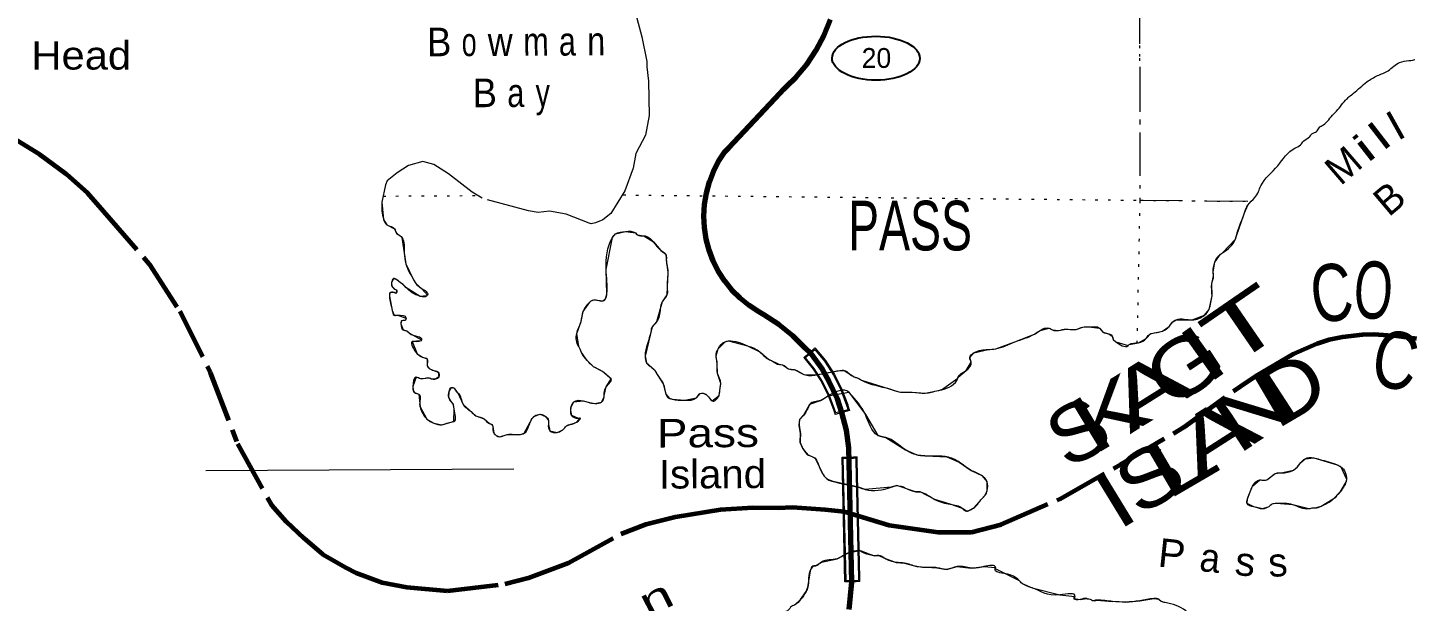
# Model space of a CAD drawing. Header units: feet. Extents: x -493433 to -244333, y 184684 to 373072.
# Drawn here: x -408326 to -398609, y 336042 to 340089 of the extents above; entities that cross this region are included whole.
import ezdxf
from ezdxf.enums import TextEntityAlignment as Align

# ---------------------------------------------------------------- set-up
doc = ezdxf.new("R2010")
doc.units = ezdxf.units.FT
doc.header["$LTSCALE"] = 60
for name, pattern in [('DOT_DASHED', [7.7, 5, -1.2, 0.3, -1.2]), ('DOTTED', [1.5, 0.3, -1.2]), ('LONG_DASH_SHORT_DASH', [9.9, 6, -1.2, 1.5, -1.2])]:
    doc.linetypes.add(name, pattern=pattern)
for name, color, linetype, lineweight in [('11', 7, 'LONG_DASH_SHORT_DASH', 60), ('12', 7, 'LONG_DASH_SHORT_DASH', 13), ('17', 7, 'Continuous', 25), ('23', 7, 'Continuous', 70), ('34', 7, 'Continuous', 13), ('39', 7, 'Continuous', 13), ('41', 7, 'Continuous', 13), ('44', 7, 'DOT_DASHED', 13), ('59', 7, 'Continuous', 13), ('7', 7, 'DOTTED', 13)]:
    doc.layers.add(name, color=color, linetype=linetype, lineweight=lineweight)
doc.layers.add('42', color=7, linetype='Continuous')

msp = doc.modelspace()

# ---------------------------------------------------------------- linework, layer by layer
at = {"layer": '11'}
msp.add_lwpolyline([(-408425.47, 339309.95), (-408241.4, 339196.15), (-408054.37, 339058.4), (-407901.72, 338923.64), (-407791, 338794.88), (-407467.78, 338423.55), (-407252.3, 338088.15), (-407036.83, 337656.93), (-406845.29, 337153.84), (-406605.87, 336722.62), (-406501.1, 336605.82), (-406378.4, 336489.03), (-406246.73, 336375.25), (-406082.11, 336282.41), (-406007.29, 336243.48), (-405824.73, 336174.6), (-405651.15, 336141.66), (-405363.84, 336117.7), (-404956.83, 336165.62), (-404792.23, 336207.54), (-404510.91, 336315.34), (-404139.82, 336518.99), (-403963.23, 336587.85), (-403756.75, 336638.77), (-403439.5, 336689.67), (-403212.04, 336704.65), (-403032.48, 336701.65), (-402930.72, 336707.64), (-402701.84, 336690.85), (-402567.14, 336675.87), (-402248.39, 336578.88), (-401904.19, 336530.95), (-401667.76, 336530.95), (-401460.02, 336583.63), (-401043.99, 336766.29), (-400617.29, 337007.1), (-400171.37, 337270.63), (-399770.38, 337561.11), (-399661.84, 337632.97), (-399399.27, 337788.7), (-399231.63, 337860.56), (-399147.08, 337889.01), (-399052.11, 337908.48), (-398912.14, 337924.94), (-398830.6, 337926.44), (-398668.98, 337914.46), (-398531.31, 337896.49)], dxfattribs=at)
at = {"layer": '17'}
msp.add_ellipse((-402342.62, 339872.52), major_axis=(-309.24, 1), ratio=0.500121, dxfattribs=at)
at = {"layer": '23', "lineweight": 13}
msp.add_line((-402532.02, 337060.47), (-402531.17, 337060.5), dxfattribs=at)
at = {"layer": '23'}
msp.add_lwpolyline([(-402532.38, 335985.66), (-402512.35, 336177.33), (-402533.11, 337125.22), (-402551.21, 337250.66), (-402582.33, 337373.53), (-402613.42, 337471.19), (-402671.91, 337593.53), (-402720.51, 337676.69), (-402801.25, 337789.43), (-402838.89, 337825.21), (-402928.49, 337914.86), (-403026.97, 337994.65), (-403133.25, 338063.71), (-403169.24, 338083.42), (-403237.44, 338128.07), (-403300.61, 338179.6), (-403358.03, 338237.46), (-403409.1, 338301), (-403453.25, 338369.53), (-403489.99, 338442.3), (-403518.92, 338518.51), (-403539.73, 338597.32), (-403552.18, 338677.89), (-403556.15, 338759.31), (-403551.58, 338840.7), (-403538.53, 338921.16), (-403517.14, 338999.83), (-403487.65, 339075.82), (-403450.37, 339148.32), (-403422.09, 339191.52), (-403408.64, 339212.07), (-403380.98, 339241.52), (-403019.16, 339626.89), (-402995.02, 339652.6), (-402970.69, 339676.15), (-402908.18, 339736.65), (-402830.97, 339828.87), (-402763.82, 339928.66), (-402707.48, 340034.93), (-402662.55, 340146.5)], dxfattribs=at)
at = {"layer": '34'}
msp.add_line((-407069.35, 336965.77), (-404896.52, 336977.64), dxfattribs=at)
at = {"layer": '39'}
for p, q in [((-399429.35, 336960.36), (-399429.13, 336960.22)), ((-399423.41, 336956.59), (-399423.35, 336956.55))]:
    msp.add_line(p, q, dxfattribs=at)
for points in [[(-402760.99, 337639.39), (-402597.2, 337670.53), (-402566.9, 337671.77), (-402497.45, 337625.55), (-402475.43, 337618.92), (-402443.58, 337601.94), (-402245.4, 337540.27), (-402181.34, 337520.43), (-402086.57, 337517.97), (-401995.94, 337511.58), (-401904.68, 337529.4), (-401880.33, 337534.82), (-401765.25, 337616.61), (-401763.03, 337624.63), (-401707.4, 337669.61), (-401671.58, 337729.24), (-401680.83, 337761.77), (-401651.73, 337795.33), (-401552.25, 337818.99), (-401497.66, 337823.63), (-401363.24, 337872.62), (-401224.64, 337927.56), (-401185.65, 337952.78), (-401120.66, 337969.26), (-401098.79, 337956.58), (-401054.49, 337953.41), (-401001.8, 337962.13), (-400987.68, 337961.76), (-400931.22, 337960.3), (-400884.38, 337977.25), (-400841.99, 337978.16), (-400765.52, 337970.12), (-400742.05, 337941.25), (-400699.96, 337930.06), (-400676.17, 337913.3), (-400668.72, 337888.88), (-400650.99, 337872.27), (-400564.9, 337845.8), (-400556.63, 337853.66), (-400491.75, 337866.11), (-400436.47, 337896.97), (-400405.36, 337930.48), (-400399.26, 337932.34), (-400322.17, 337948.5), (-400274.91, 337981.58), (-400249.89, 338013.23), (-400225.28, 338028.75), (-400112.31, 338027.83), (-400024.69, 338061.87), (-399993.4, 338101.44), (-399982.09, 338149.59), (-399972.79, 338197.79), (-399974.66, 338282.63), (-399961.11, 338338.8), (-399964.47, 338365.12), (-399952.64, 338433.46), (-399912.83, 338490.96), (-399898.46, 338500.68), (-399807.22, 338597.22), (-399800.55, 338621.27), (-399744, 338781.29), (-399720.37, 338837.2), (-399670.59, 338890.41), (-399645.31, 338932.14), (-399628.15, 338972.07), (-399509.5, 339114.33), (-399389.3, 339238.37), (-399348.36, 339261.53), (-399325.45, 339289.2), (-399284.35, 339318.41), (-399267.66, 339340.18), (-399234.98, 339355.47), (-399218.18, 339381.28), (-399187.36, 339402.69), (-399114.78, 339479.53), (-399104.43, 339489.35), (-399031.59, 339576.28), (-398975.86, 339625.29), (-398880.99, 339705.59), (-398805.2, 339750.05), (-398731.68, 339784.47), (-398649.47, 339842.89), (-398584.59, 339855.34), (-398527.83, 339865.97), (-398373.08, 339920.48)], [(-405827.56, 338857.32), (-405814.56, 338735.16), (-405791.28, 338698.22), (-405737.51, 338670.59), (-405724.22, 338637.94), (-405698.42, 338621.12), (-405686.63, 338608.71), (-405669.24, 338499.24), (-405657.08, 338422.22), (-405603.45, 338309.81), (-405587.93, 338285.17), (-405546.47, 338249.79), (-405505.3, 338202.29), (-405509.49, 338196.34), (-405555.98, 338193.51), (-405657.27, 338256.7), (-405682.86, 338281.59), (-405694.8, 338287.95), (-405720.45, 338310.82), (-405744.44, 338319.52), (-405759.33, 338289.62), (-405755.92, 338265.32), (-405736.27, 338244.62), (-405724.32, 338238.25), (-405726.95, 338214.1), (-405740.92, 338220.52), (-405771.27, 338217.27), (-405773.85, 338195.12), (-405754.24, 338093.68), (-405740.94, 338061.05), (-405716.75, 338060.41), (-405656.72, 338040.69), (-405661.11, 338026.67), (-405669.28, 338022.84), (-405687.48, 338021.3), (-405692.08, 337999.22), (-405677.03, 337956.43), (-405650.97, 337949.7), (-405633.23, 337933.09), (-405547.66, 337886.46), (-405551.85, 337880.52), (-405612.54, 337874.01), (-405578.41, 337788.34), (-405540.67, 337765.16), (-405506.7, 337752.16), (-405507.93, 337703.75), (-405494.28, 337685.23), (-405474.37, 337674.62), (-405468.37, 337672.45), (-405430.37, 337659.34), (-405425.19, 337624.9), (-405449.81, 337609.38), (-405476.02, 337610.07), (-405489.97, 337616.49), (-405552.64, 337612.06), (-405584.65, 337622.98), (-405608.52, 337556.98), (-405607.12, 337532.72), (-405597.51, 337514.31), (-405565.5, 337503.38), (-405559.54, 337420.46), (-405557.68, 337414.36), (-405509.43, 337328.33), (-405459.75, 337298.77), (-405403.54, 337287.22), (-405332.35, 337309.6), (-405320.2, 337311.31), (-405317.94, 337400.06), (-405325.07, 337436.58), (-405338.83, 337451.07), (-405354.25, 337479.74), (-405353.17, 337522.09), (-405336.31, 337549.92), (-405318.27, 337545.42), (-405296.81, 337516.59), (-405290.86, 337512.4), (-405254.61, 337430.71), (-405197.36, 337380.78), (-405163.81, 337351.65), (-405105.84, 337329.95), (-405068.36, 337296.69), (-405050.37, 337290.17), (-405044.67, 337275.89)], [(-405044.67, 337275.89), (-405037.79, 337229.28), (-405022.07, 337212.73), (-404994.05, 337203.92), (-404971.72, 337209.39), (-404943.23, 337218.74), (-404848.35, 337220.32), (-404823.96, 337227.76), (-404766.79, 337333.27), (-404750.24, 337348.99), (-404709.56, 337362.06), (-404673.62, 337347), (-404652.16, 337318.18), (-404652.88, 337289.94), (-404641.91, 337245.24), (-404591.76, 337233.84), (-404559.13, 337247.13), (-404552.98, 337251.01), (-404523.99, 337280.53), (-404452.69, 337306.94), (-404427.78, 337334.55), (-404439.92, 337332.85), (-404487.85, 337352.26), (-404495, 337388.78), (-404492.31, 337414.95), (-404473.29, 337448.78), (-404406.49, 337457.13), (-404372.46, 337446.16), (-404324.22, 337438.85), (-404277.6, 337447.73), (-404258.52, 337483.57), (-404258.26, 337493.66), (-404244.57, 337555.88), (-404210.87, 337611.52), (-404222.71, 337621.93), (-404272.09, 337663.58), (-404333.77, 337697.49), (-404379.07, 337741.05), (-404419.97, 337798.64), (-404427.47, 337821.04), (-404439.1, 337839.51), (-404452.92, 337930.71), (-404422.48, 338016.71), (-404406.56, 338086.95), (-404360.51, 338152.37), (-404350.16, 338162.2), (-404331.81, 338169.79), (-404265.43, 338162.02), (-404246.76, 338181.71), (-404239.94, 338211.81), (-404245.65, 338383.55), (-404199.56, 338608.44), (-404178.72, 338634.14), (-404109.71, 338650.51), (-404039.34, 338640.62), (-404025.58, 338626.13), (-403979.3, 338620.89), (-403911.82, 338576.75), (-403858.88, 338516.82), (-403825.22, 338491.72), (-403820.66, 338433.07), (-403816.99, 338418.84), (-403810.32, 338364.16), (-403815.06, 338257.31), (-403816.4, 338204.85), (-403849.94, 338155.25), (-403863.33, 338105.14), (-403889.89, 338012.97), (-403921.07, 337977.44), (-403930.01, 337943.36), (-403970.68, 337772.84), (-403959.81, 337724.1), (-403904.59, 337674.22), (-403885.2, 337643.44), (-403842.48, 337577.74), (-403824.17, 337504.59), (-403798.73, 337473.64), (-403786.69, 337471.32), (-403780.69, 337469.14), (-403690.1, 337460.73), (-403608.93, 337478.81), (-403581.95, 337508.39), (-403561.73, 337509.88), (-403537.79, 337499.17), (-403510.39, 337466.16), (-403498.54, 337455.75), (-403449.13, 337494.84), (-403441.79, 337545.12), (-403436.88, 337579.31), (-403459.27, 337650.54), (-403461.61, 337717.21), (-403463.21, 337733.41), (-403470.25, 337773.97), (-403454.85, 337824.02), (-403407.19, 337873.26), (-403382.84, 337878.68), (-403248.51, 337844.91)], [(-403248.51, 337844.91), (-403160.82, 337802.26), (-403101.61, 337750.26), (-403071.67, 337737.37), (-403023.9, 337711.9), (-403001.72, 337711.33), (-402960.09, 337681.98), (-402919.87, 337676.9), (-402850.12, 337642.78), (-402760.99, 337639.39)], [(-402680.11, 337492.44), (-402733.77, 337458.09), (-402809.05, 337433.8), (-402815.41, 337421.85), (-402853.45, 337354.21), (-402878.36, 337326.6), (-402883.48, 337284.34), (-402874.89, 337225.57), (-402876.49, 337163.04), (-402857.4, 337120.16), (-402818.27, 337072.71), (-402772.34, 337053.35), (-402753.06, 337018.53), (-402706.99, 336926.49), (-402681.39, 336901.61), (-402653.41, 336890.79), (-402645.4, 336888.56), (-402465.61, 336846.93)], [(-402465.61, 336846.93), (-402418.84, 336832.21), (-402234.83, 336847.61), (-402196.22, 336858.72), (-402070.16, 336817.09), (-402031.9, 336814.07), (-401926.32, 336760.87), (-401818.21, 336727.77), (-401732.23, 336697.27), (-401704.46, 336678.38), (-401690.24, 336682.05), (-401655.5, 336699.32), (-401584.89, 336778.23), (-401576.61, 336786.08), (-401559.66, 336817.94), (-401559.87, 336888.6), (-401597.16, 336929.95), (-401670.89, 336966.18), (-401756.14, 337024.91), (-401841.97, 337061.46), (-401940.72, 337066.05), (-402055.5, 337075.09), (-402135.28, 337111.47), (-402272.31, 337197.81), (-402296.39, 337202.47), (-402328.4, 337213.4), (-402417.44, 337361.04), (-402526.65, 337509.23), (-402534.52, 337517.51), (-402680.11, 337492.44)], [(-399369.67, 336990.6), (-399347.1, 337020.81), (-399316.12, 337048.27), (-399255.42, 337054.76), (-399213.34, 337043.57), (-399091.22, 337006.07), (-399063.35, 336991.22), (-399025.24, 336903.43), (-399027.67, 336887.34), (-399071.97, 336811.79), (-399117.62, 336762.5), (-399203.65, 336712.26), (-399248.37, 336699.3), (-399262.48, 336699.67), (-399288.85, 336694.29), (-399403.12, 336723.5), (-399519.91, 336732.6), (-399550.31, 336727.34), (-399572.96, 336709.76), (-399615.71, 336694.72), (-399677.91, 336708.45), (-399725.74, 336731.9), (-399722.85, 336766.14), (-399703.46, 336814.09), (-399686.24, 336856.02), (-399634.71, 336899.1), (-399606.52, 336896.34), (-399586.26, 336899.85), (-399526.6, 336944.73), (-399492.16, 336949.89), (-399484.09, 336949.68), (-399398.89, 336967.65), (-399374.19, 336987.2)], [(-402459.69, 336402.13), (-402537.41, 336385.85), (-402616.96, 336342.79), (-402726.52, 336319.4), (-402769.58, 336292.25), (-402781.68, 336292.57), (-402802.41, 336270.91), (-402823.85, 336142.27), (-402834.71, 336112.27), (-402874.51, 336054.77), (-402913.79, 336017.44), (-402944.46, 336002.08), (-402957.02, 335984.24), (-403005.92, 335965.33), (-403116.87, 335887.46), (-403190.12, 335863.13), (-403267.11, 335850.99), (-403351.33, 335871.35), (-403397.71, 335872.56), (-403405.78, 335872.77), (-403411.3, 335814.38), (-403434.09, 335790.74), (-403468.83, 335773.48), (-403475.35, 335755.48), (-403503.99, 335740.08), (-403539.4, 335696.58), (-403574.24, 335675.28), (-403647.19, 335584.32), (-403753.94, 335512.41), (-403784.45, 335503.12), (-403936.59, 335392.01), (-404075.66, 335318.91), (-404220.93, 335239.92), (-404336.74, 335208.62), (-404345.16, 335194.7), (-404400.16, 335173.93), (-404505.27, 335166.56), (-404695.48, 335145.26), (-404823.75, 335100.15), (-404975.59, 335079.87), (-405200.48, 335043.32), (-405311.38, 335046.19), (-405456.86, 335037.87), (-405613, 335007.6), (-405673.59, 335005.14), (-405700.07, 334995.73), (-405714.59, 334979.96), (-405792.24, 334941.61), (-405849.16, 334924.91), (-405932.09, 334916.97), (-406020.71, 334923.32), (-406036.84, 334923.73), (-406065.17, 334920.43), (-406093.08, 334933.27), (-406138.33, 334978.85), (-406164.18, 334993.65), (-406194.27, 335000.49), (-406241.84, 334955.3), (-406277.41, 334984.48), (-406293.64, 334980.86), (-406316.29, 334963.28), (-406405.32, 334953.49), (-406511.67, 334976.43), (-406535.86, 334977.06), (-406594.29, 334980.59), (-406649.97, 335012.32), (-406692.52, 335005.35), (-406722.61, 335012.18), (-406795.78, 335070.61), (-406837.91, 335079.77)], [(-400852.26, 336061.72), (-400856.6, 336062.87), (-400903.18, 336056.01), (-400945.37, 336063.16), (-400940.98, 336077.17), (-401045.62, 336087.97), (-401240.08, 336137.43), (-401311.9, 336169.59), (-401333.56, 336190.34), (-401427.19, 336237.18), (-401502.94, 336273.46), (-401500.72, 336281.48), (-401581.27, 336287.61), (-401670.29, 336277.81), (-401768.89, 336288.45), (-401846.09, 336268.26), (-401912.36, 336280.07), (-401942.61, 336280.85), (-402055.42, 336287.83), (-402141.56, 336312.27), (-402199.93, 336317.82), (-402281.94, 336346.2), (-402321.8, 336365.4), (-402352.1, 336364.17), (-402459.69, 336402.13), (-402405.4, 336383.83)], [(-400852.26, 336061.72), (-400831.69, 336057.17), (-400815.71, 336049.91), (-400784.27, 336050.89)], [(-399814.9, 334031.32), (-399804.73, 334113.81), (-399780.69, 334185.86), (-399730.09, 334271.34), (-399720.84, 334317.53), (-399688.37, 334403.48), (-399667.6, 334505.9), (-399628.52, 334613.88), (-399632.41, 334698.76), (-399620.62, 334765.06), (-399620.26, 334779.18), (-399628.75, 334841.99), (-399667.22, 334994.38), (-399769.03, 335116.13), (-399790.64, 335138.89), (-399807.5, 335189.79), (-399814.18, 335244.47), (-399842.56, 335317.88), (-399888.13, 335430.09), (-399895.99, 335517.09), (-399918.85, 335570.17), (-399932.82, 335655.31), (-399960.89, 335740.82), (-400003.4, 335814.59), (-400009.19, 335824.84), (-400016.64, 335849.26), (-400020.83, 335843.31), (-400049.78, 335894.53), (-400107.59, 335922.27), (-400129.15, 335947.06), (-400264.35, 336025.26), (-400304.48, 336034.38), (-400328.52, 336041.06), (-400348.27, 336057.73), (-400382.44, 336062.65), (-400481.71, 336047.07), (-400582.84, 336037.58), (-400673.52, 336041.96), (-400784.27, 336050.89), (-400802.22, 336049.87)]]:
    msp.add_spline(points, degree=3, dxfattribs=at)
at = {"layer": '44'}
for points in [[(-400483.87, 340735.95), (-400481.87, 338871.05), (-399695.64, 338863.89)], [(-404038.12, 340190.92), (-403993.95, 340024.23), (-403958.04, 339849.7), (-403959.02, 339811.37), (-403947.48, 339710.13), (-403941.51, 339469.76), (-403967.24, 339331.13), (-404035.16, 339199.67), (-404053.92, 339097.2), (-404112.48, 338937.23), (-404211.37, 338778.31), (-404269, 338733.38), (-404319.98, 338712.5)], [(-404319.98, 338712.5), (-404350.44, 338705.21), (-404364.45, 338709.61), (-404526.28, 338772.36), (-404644.79, 338793.61), (-404723.73, 338783.55), (-404792.04, 338795.41), (-405118.66, 338884.64), (-405190.17, 338928.89), (-405356.36, 339058.36), (-405459.62, 339123.63), (-405537.79, 339143.82), (-405639.39, 339116.18), (-405719.41, 339063.75), (-405789.47, 339007.03), (-405802.29, 338979.1), (-405827.56, 338857.32), (-405814.56, 338735.16), (-405791.28, 338698.22), (-405737.51, 338670.59), (-405724.22, 338637.94), (-405698.42, 338621.12), (-405686.63, 338608.71), (-405657.08, 338422.22), (-405603.45, 338309.81), (-405587.93, 338285.17), (-405546.47, 338249.79), (-405505.3, 338202.29), (-405509.49, 338196.34), (-405555.98, 338193.51), (-405657.27, 338256.7), (-405682.86, 338281.59), (-405694.8, 338287.95), (-405720.45, 338310.82), (-405744.44, 338319.52), (-405759.33, 338289.62), (-405755.92, 338265.32), (-405736.27, 338244.62), (-405724.32, 338238.25), (-405726.95, 338214.1), (-405740.92, 338220.52), (-405771.27, 338217.27), (-405773.85, 338195.12), (-405754.24, 338093.68), (-405740.94, 338061.05), (-405716.75, 338060.41), (-405656.72, 338040.69), (-405661.11, 338026.67), (-405669.28, 338022.84), (-405687.48, 338021.3), (-405692.08, 337999.22), (-405677.03, 337956.43), (-405650.97, 337949.7), (-405633.23, 337933.09), (-405547.66, 337886.46), (-405551.85, 337880.52), (-405612.54, 337874.01), (-405578.41, 337788.34), (-405540.67, 337765.16), (-405506.7, 337752.16), (-405507.93, 337703.75), (-405494.28, 337685.23), (-405468.37, 337672.45), (-405430.37, 337659.34), (-405425.19, 337624.9), (-405449.81, 337609.38), (-405476.02, 337610.07), (-405489.97, 337616.49), (-405552.64, 337612.06), (-405584.65, 337622.98), (-405608.52, 337556.98), (-405607.12, 337532.72), (-405597.51, 337514.31), (-405565.5, 337503.38), (-405557.68, 337414.36), (-405509.43, 337328.33), (-405459.75, 337298.77), (-405403.54, 337287.22), (-405332.35, 337309.6), (-405320.2, 337311.31), (-405317.94, 337400.06), (-405325.07, 337436.58), (-405338.83, 337451.07), (-405354.25, 337479.74), (-405353.17, 337522.09), (-405336.31, 337549.92), (-405318.27, 337545.42), (-405296.81, 337516.59), (-405290.86, 337512.4), (-405254.61, 337430.71), (-405163.81, 337351.65), (-405105.84, 337329.95), (-405068.36, 337296.69), (-405050.37, 337290.17), (-405044.67, 337275.89), (-405037.79, 337229.28), (-405022.07, 337212.73), (-404994.05, 337203.92), (-404943.23, 337218.74), (-404848.35, 337220.32), (-404823.96, 337227.76)], [(-402181.34, 337520.43), (-402086.57, 337517.97), (-401995.94, 337511.58), (-401880.33, 337534.82), (-401765.25, 337616.61), (-401763.03, 337624.63), (-401707.4, 337669.61), (-401671.58, 337729.24), (-401680.83, 337761.77), (-401651.73, 337795.33), (-401552.25, 337818.99), (-401497.66, 337823.63), (-401363.24, 337872.62), (-401224.64, 337927.56), (-401185.65, 337952.78), (-401120.66, 337969.26), (-401098.79, 337956.58), (-401054.49, 337953.41), (-401001.8, 337962.13), (-400931.22, 337960.3), (-400884.38, 337977.25), (-400841.99, 337978.16), (-400765.52, 337970.12), (-400742.05, 337941.25), (-400699.96, 337930.06), (-400676.17, 337913.3), (-400668.72, 337888.88), (-400650.99, 337872.27), (-400564.9, 337845.8), (-400556.63, 337853.66), (-400491.75, 337866.11), (-400436.47, 337896.97), (-400405.36, 337930.48), (-400399.26, 337932.34), (-400322.17, 337948.5), (-400274.91, 337981.58), (-400249.89, 338013.23), (-400225.28, 338028.75), (-400112.31, 338027.83), (-400024.69, 338061.87), (-399993.4, 338101.44), (-399972.79, 338197.79), (-399974.66, 338282.63), (-399961.11, 338338.8), (-399964.47, 338365.12), (-399952.64, 338433.46), (-399912.83, 338490.96), (-399898.46, 338500.68), (-399807.22, 338597.22), (-399800.55, 338621.27), (-399744, 338781.29), (-399720.37, 338837.2), (-399697.03, 338863.9)], [(-404823.96, 337227.76), (-404766.79, 337333.27), (-404750.24, 337348.99), (-404709.56, 337362.06), (-404673.62, 337347), (-404652.16, 337318.18), (-404652.88, 337289.94), (-404641.91, 337245.24), (-404591.76, 337233.84), (-404552.98, 337251.01), (-404523.99, 337280.53), (-404452.69, 337306.94), (-404427.78, 337334.55), (-404439.92, 337332.85), (-404487.85, 337352.26), (-404495, 337388.78), (-404492.31, 337414.95), (-404473.29, 337448.78), (-404406.49, 337457.13), (-404372.46, 337446.16), (-404324.22, 337438.85), (-404277.6, 337447.73), (-404258.52, 337483.57), (-404258.26, 337493.66), (-404244.57, 337555.88), (-404210.87, 337611.52), (-404272.09, 337663.58), (-404333.77, 337697.49), (-404379.07, 337741.05), (-404419.97, 337798.64), (-404427.47, 337821.04), (-404439.1, 337839.51), (-404452.92, 337930.71), (-404422.48, 338016.71), (-404406.56, 338086.95), (-404360.51, 338152.37), (-404350.16, 338162.2), (-404331.81, 338169.79), (-404265.43, 338162.02), (-404246.76, 338181.71), (-404239.94, 338211.81), (-404245.65, 338383.55), (-404199.56, 338608.44), (-404178.72, 338634.14), (-404109.71, 338650.51), (-404039.34, 338640.62), (-404025.58, 338626.13), (-403979.3, 338620.89), (-403911.82, 338576.75), (-403858.88, 338516.82), (-403825.22, 338491.72), (-403820.66, 338433.07), (-403810.32, 338364.16), (-403816.4, 338204.85), (-403849.94, 338155.25), (-403889.89, 338012.97), (-403921.07, 337977.44), (-403970.68, 337772.84), (-403959.81, 337724.1), (-403904.59, 337674.22), (-403885.2, 337643.44), (-403842.48, 337577.74), (-403824.17, 337504.59), (-403798.73, 337473.64), (-403780.69, 337469.14), (-403690.1, 337460.73), (-403608.93, 337478.81), (-403581.95, 337508.39), (-403561.73, 337509.88), (-403537.79, 337499.17), (-403498.54, 337455.75), (-403449.13, 337494.84), (-403436.88, 337579.31), (-403459.27, 337650.54), (-403461.61, 337717.21), (-403470.25, 337773.97), (-403454.85, 337824.02), (-403407.19, 337873.26), (-403382.84, 337878.68), (-403248.51, 337844.91), (-403160.82, 337802.26), (-403101.61, 337750.26), (-403023.9, 337711.9), (-403001.72, 337711.33), (-402960.09, 337681.98), (-402919.87, 337676.9), (-402850.12, 337642.78), (-402760.99, 337639.39), (-402597.2, 337670.53), (-402566.9, 337671.77), (-402497.45, 337625.55), (-402475.43, 337618.92), (-402443.58, 337601.94), (-402181.34, 337520.43)], [(-402913.79, 336017.44), (-402874.51, 336054.77), (-402834.71, 336112.27), (-402823.85, 336142.27), (-402802.41, 336270.91), (-402781.68, 336292.57), (-402769.58, 336292.25), (-402726.52, 336319.4), (-402616.96, 336342.79), (-402537.41, 336385.85), (-402459.69, 336402.13), (-402352.1, 336364.17), (-402321.8, 336365.4), (-402281.94, 336346.2), (-402199.93, 336317.82), (-402141.56, 336312.27), (-402055.42, 336287.83), (-401912.36, 336280.07), (-401846.09, 336268.26), (-401768.89, 336288.45), (-401670.29, 336277.81), (-401581.27, 336287.61), (-401500.72, 336281.48), (-401502.94, 336273.46), (-401333.56, 336190.34), (-401311.9, 336169.59), (-401240.08, 336137.43), (-401045.62, 336087.97), (-400940.98, 336077.17), (-400945.37, 336063.16), (-400903.18, 336056.01), (-400856.6, 336062.87), (-400831.69, 336057.17), (-400815.71, 336049.91), (-400784.27, 336050.89), (-400673.52, 336041.96)], [(-400582.84, 336037.58), (-400481.71, 336047.07), (-400382.44, 336062.65), (-400348.27, 336057.73), (-400328.52, 336041.06)]]:
    msp.add_lwpolyline(points, dxfattribs=at)
for points in [[(-402534.52, 337517.51), (-402526.65, 337509.23), (-402417.44, 337361.04), (-402328.4, 337213.4), (-402296.39, 337202.47), (-402272.31, 337197.81), (-402135.28, 337111.47), (-402055.5, 337075.09), (-401940.72, 337066.05), (-401841.97, 337061.46), (-401756.14, 337024.91), (-401670.89, 336966.18), (-401597.16, 336929.95), (-401559.87, 336888.6), (-401559.66, 336817.94), (-401576.61, 336786.08), (-401655.5, 336699.32), (-401690.24, 336682.05), (-401704.46, 336678.38), (-401732.23, 336697.27), (-401818.21, 336727.77), (-401926.32, 336760.87), (-402031.9, 336814.07), (-402070.16, 336817.09), (-402196.22, 336858.72), (-402234.83, 336847.61), (-402418.84, 336832.21), (-402465.61, 336846.93), (-402645.4, 336888.56), (-402681.39, 336901.61), (-402706.99, 336926.49), (-402772.34, 337053.35), (-402818.27, 337072.71), (-402857.4, 337120.16), (-402876.49, 337163.04), (-402874.89, 337225.57), (-402883.48, 337284.34), (-402878.36, 337326.6), (-402853.45, 337354.21), (-402809.05, 337433.8), (-402733.77, 337458.09), (-402680.11, 337492.44)], [(-399725.74, 336731.9), (-399722.85, 336766.14), (-399703.46, 336814.09), (-399686.24, 336856.02), (-399686.24, 336856.02), (-399634.71, 336899.1), (-399606.52, 336896.34), (-399586.26, 336899.85), (-399526.6, 336944.73), (-399492.16, 336949.89), (-399484.09, 336949.68), (-399398.89, 336967.65), (-399369.67, 336990.6), (-399347.1, 337020.81), (-399316.12, 337048.27), (-399255.42, 337054.76), (-399091.22, 337006.07), (-399063.35, 336991.22), (-399025.24, 336903.43), (-399027.67, 336887.34), (-399071.97, 336811.79), (-399117.62, 336762.5), (-399203.65, 336712.26), (-399248.37, 336699.3), (-399262.48, 336699.67), (-399288.85, 336694.29), (-399403.12, 336723.5), (-399519.91, 336732.6), (-399550.31, 336727.34), (-399572.96, 336709.76), (-399615.71, 336694.72), (-399677.91, 336708.45)]]:
    msp.add_lwpolyline(points, close=True, dxfattribs=at)
at = {"layer": '59'}
for p, q in [((-402812.24, 337796.06), (-402772.55, 337831.17)), ((-402581.2, 337059.18), (-402531.17, 337060.5)), ((-402561.53, 336179.49), (-402581.2, 337059.18)), ((-402573.02, 337051.39), (-402530.96, 337052.5))]:
    msp.add_line(p, q, dxfattribs=at)
for points in [[(-402851.18, 337761.62), (-402812.24, 337796.06), (-402811.03, 337797.13)], [(-402851.18, 337761.62), (-402784.6, 337678.87), (-402727.18, 337589.86), (-402679.39, 337495.34), (-402641.74, 337396.34), (-402631.17, 337361.3)], [(-402840.17, 337760.68), (-402806.94, 337790.07), (-402773.53, 337819.62)], [(-402625.75, 337371.04), (-402634.16, 337398.92), (-402672.06, 337498.58), (-402720.23, 337593.84), (-402778.1, 337683.56), (-402840.17, 337760.68)], [(-402773.53, 337819.62), (-402705.96, 337735.64), (-402643.04, 337638.1), (-402590.67, 337534.51), (-402549.36, 337425.9), (-402545.22, 337412.19), (-402539.81, 337394.24)], [(-402772.55, 337831.17), (-402699.46, 337740.33), (-402636.09, 337642.08), (-402583.34, 337537.75), (-402541.78, 337428.48), (-402537.56, 337414.5), (-402529.77, 337388.67)], [(-402529.77, 337388.67), (-402555.02, 337381.85), (-402631.17, 337361.3)], [(-402539.81, 337394.24), (-402557.11, 337389.57), (-402625.75, 337371.04)], [(-402484.05, 337053.74), (-402483.67, 337036.76), (-402465.1, 336206.66), (-402464.72, 336189.66), (-402511.67, 336188.61), (-402553.71, 336187.66), (-402573.02, 337051.39)], [(-402531.17, 337060.5), (-402501.46, 337061.28), (-402476.23, 337061.95)], [(-402530.96, 337052.5), (-402501.25, 337053.28), (-402484.05, 337053.74)], [(-402456.54, 336181.84), (-402457.1, 336206.84), (-402475.67, 337036.94), (-402476.23, 337061.95)], [(-402456.54, 336181.84), (-402481.55, 336181.28), (-402511.49, 336180.61), (-402546.57, 336179.82), (-402561.53, 336179.49)]]:
    msp.add_lwpolyline(points, dxfattribs=at)
at = {"layer": '7'}
for p, q in [((-400483.79, 340772.21), (-400482.12, 338875.18)), ((-405817.6, 338900.48), (-405156.21, 338904.01)), ((-404125.43, 338908.46), (-400476.16, 338870.99)), ((-400481.71, 338869.25), (-400502.48, 337862.67)), ((-400476.16, 338870.99), (-399697.91, 338863.03))]:
    msp.add_line(p, q, dxfattribs=at)

# ---------------------------------------------------------------- texts
at = {"layer": '12'}
for s, rotation, width, p in [('O', 356.621, 0.65, (-398982.04, 338044.33)), ('C', 7.156, 0.75, (-399250.3, 338001.48)), ('T', 34.511, 1.65, (-399862.8, 337667.95)), ('I', 35.384, 1.45, (-400010.41, 337564.1)), ('C', 350.479, 0.8, (-398865.49, 337571.09)), ('G', 33.222, 1.25, (-400275.07, 337388.64)), ('A', 32.093, 1.55, (-400552.22, 337219.92)), ('N', 33.019, 1.45, (-399796.07, 337069.27)), ('D', 30.441, 1.2, (-399518.31, 337251.68)), ('K', 31.101, 1.4, (-400807.96, 337068.59)), ('S', 28.876, 1.1, (-400995.01, 336969.49)), ('A', 32.62, 1.55, (-400073.35, 336896.69)), ('S', 33.078, 1.2, (-400484.7, 336632)), ('L', 30.286, 1.55, (-400294.1, 336748.38)), ('I', 31.39, 1.3, (-400636.63, 336537.04))]:
    msp.add_text(s, height=403.4, rotation=rotation, dxfattribs=dict(at, width=width)).set_placement(p)
at = {"layer": '17'}
msp.add_text('20', height=140, dxfattribs=at).set_placement((-402339.17, 339804.21), align=Align.CENTER)
at = {"layer": '41'}
for s, rotation, width, p in [('B', 0.313, 0.95, (-405507.5, 339885.78)), ('o', 0.313, 0.7, (-405263.31, 339887.11)), ('w', 0.313, 0.9, (-405079.47, 339888.12)), ('m', 0.313, 0.8, (-404828.93, 339889.48)), ('a', 0.312, 0.8, (-404578.38, 339890.85)), ('n', 0.312, 0.85, (-404378.66, 339891.94)), ('B', 0.313, 0.95, (-405186.2, 339526.93)), ('a', 0.313, 0.8, (-404942.01, 339528.26)), ('y', 0.312, 0.75, (-404742.3, 339529.35)), ('l', 37.708, 1.5, (-398765.62, 339215.97)), ('l', 29.182, 1.2, (-398658.8, 339289.12)), ('i', 38.08, 1.6, (-398875.33, 339130.02)), ('P', 353.891, 1.05, (-400359.9, 336289.18)), ('a', 353.851, 0.95, (-400066.96, 336257.76)), ('s', 353.85, 1.05, (-399818.27, 336230.97)), ('n', 26.94, 1.5, (-403949.99, 335925.77))]:
    msp.add_text(s, height=201.7, rotation=rotation, dxfattribs=dict(at, width=width)).set_placement(p)
for s, rotation, p in [('M', 40.679, (-399066.58, 338968.65)), ('B', 40.185, (-398726.16, 338748.67)), ('s', 4.068, (-399569.4, 336213.85))]:
    msp.add_text(s, height=201.7, rotation=rotation, dxfattribs=at).set_placement(p)
at = {"layer": '42', "width": 1.1}
msp.add_text('Head', height=200, dxfattribs=at).set_placement((-408298.45, 339792.63))
at = {"layer": '42'}
for s, width, p in [('Pass', 1.2, (-403887.05, 337127.38)), ('Island', 1.05, (-403872.97, 336837.81))]:
    msp.add_text(s, height=201.7, rotation=0.312, dxfattribs=dict(at, width=width)).set_placement(p)
at = {"layer": '44', "width": 0.7}
msp.add_text('PASS', height=350, dxfattribs=at).set_placement((-402539.37, 338517.59))

doc.saveas('drawing.dxf')
